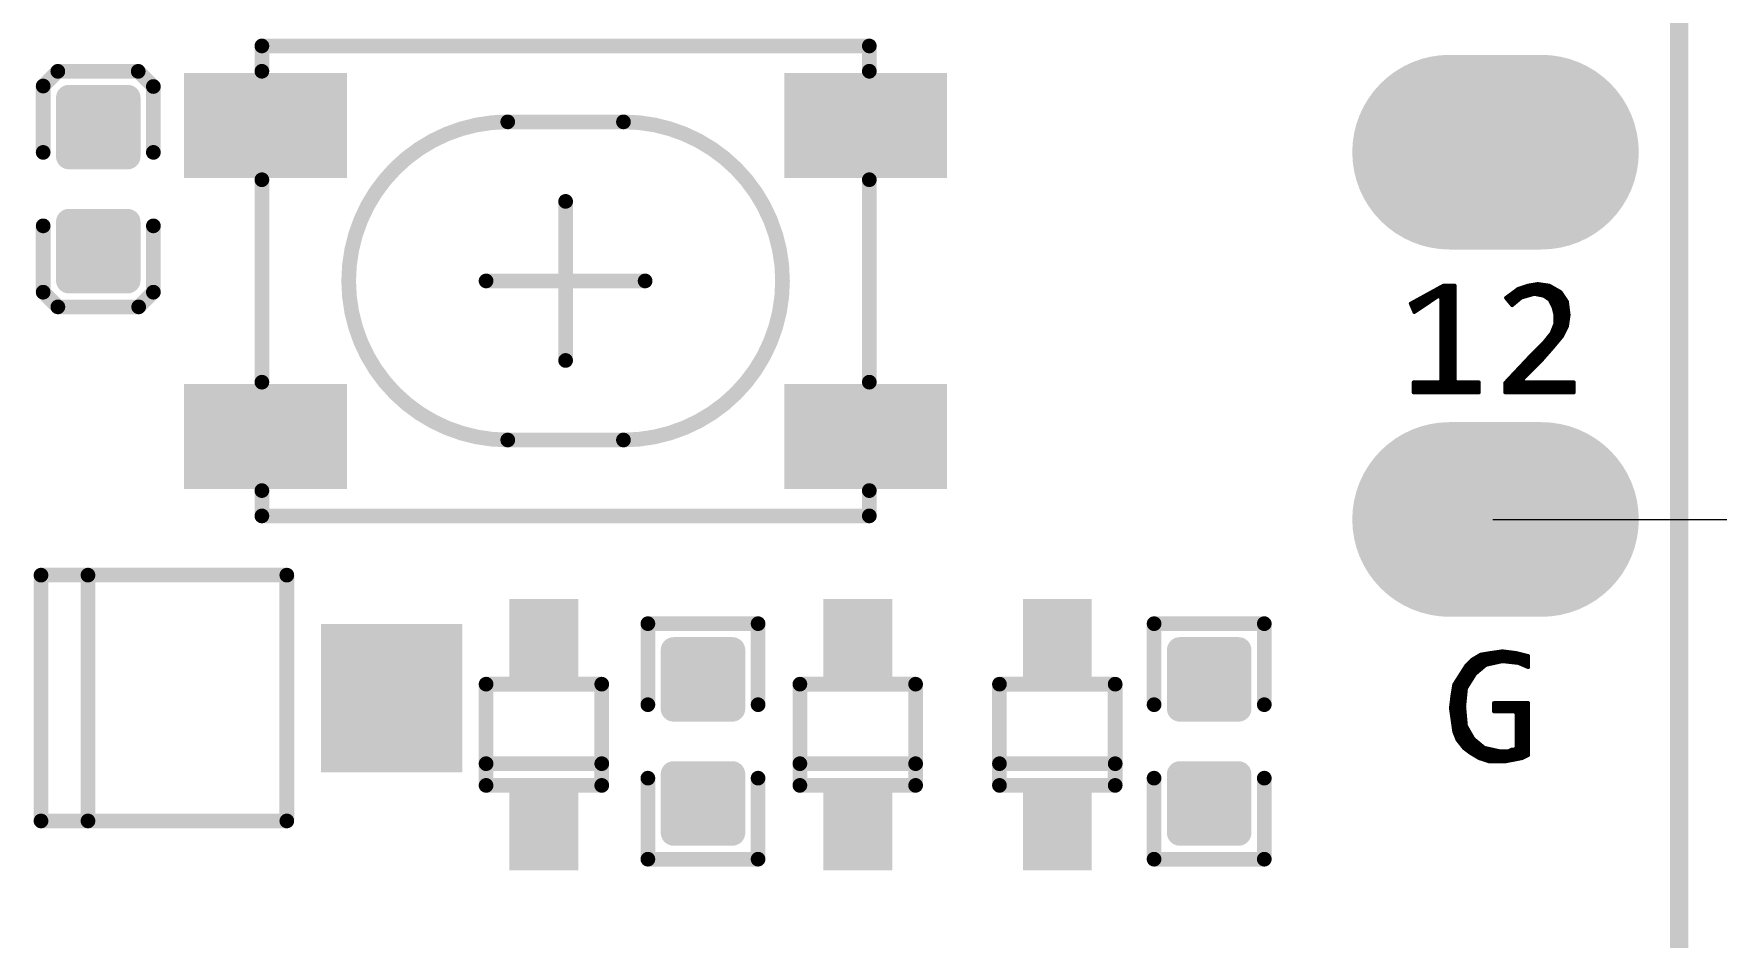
# Model space of a CAD drawing. Extents: x 17.3 to 58.6, y 21.7 to 91.7.
# Drawn here: x 39.42 to 51.06, y 33.64 to 39.88 of the extents above; entities that cross this region are included whole.
import ezdxf

# ---------------------------------------------------------------- set-up
doc = ezdxf.new("R2010")
doc.units = 0
doc.header["$MEASUREMENT"] = 0
doc.layers.get('0').update_dxf_attribs({"linetype": 'CONTINUOUS'})
doc.layers.add('SILKTOP_PHO', color=251, linetype='CONTINUOUS', true_color=0x636466)
doc.styles.get("Standard").update_dxf_attribs({"font": 'arial.ttf'})
doc.dimstyles.new('2', dxfattribs={"dimtxt": 1.5, "dimasz": 1.5, "dimexe": 0.18, "dimexo": 0, "dimgap": 0.5, "dimtad": 0, "dimtih": 1, "dimtoh": 1, "dimdec": 3, "dimzin": 0, "dimdsep": 46, "dimtxsty": 'Standard', "dimcen": 0.09, "dimclrd": 7, "dimadec": 0, "dimazin": 0, "dimtfac": 1, "dimtdec": 3, "dimtofl": 0, "dimtmove": 2, "dimatfit": 3, "dimfxl": 1, "dimtolj": 1, "dimtzin": 0, "dimlwd": 15, "dimlwe": 15, "dimarcsym": 0})

# ---------------------------------------------------------------- blocks, each defined once
blk = doc.blocks.new('ROUND_191')
at = {"const_width": 0.0127}
blk.add_lwpolyline([(-0.00635, 0, 1), (0.00635, 0, 1)], format="xyb", close=True, dxfattribs=at)
blk = doc.blocks.new('ROUND_16')
at = {"const_width": 0.0508}
blk.add_lwpolyline([(-0.0254, 0, 1), (0.0254, 0, 1)], format="xyb", close=True, dxfattribs=at)
blk = doc.blocks.new('RECTANGLE_59')
blk.add_solid([(0.238124, 0.27813), (0.238124, -0.27813), (-0.238124, 0.27813), (-0.238124, -0.27813)])
blk = doc.blocks.new('RECTANGLE_63')
blk.add_solid([(0.563118, 0.363092), (0.563118, -0.363092), (-0.563118, 0.363092), (-0.563118, -0.363092)])
blk = doc.blocks.new('OBLONG_47')
at = {"const_width": 1.3462}
blk.add_lwpolyline([(0.3175, 0), (-0.3175, 0)], dxfattribs=at)
at = {"const_width": 0.6731}
for points in [[(-0.65405, 0, 1), (0.01905, 0, 1)], [(-0.01905, 0, 1), (0.65405, 0, 1)]]:
    blk.add_lwpolyline(points, format="xyb", close=True, dxfattribs=at)
blk = doc.blocks.new('RECTANGLE_65')
blk.add_solid([(0.48806, 0.51308), (0.48806, -0.51308), (-0.48806, 0.51308), (-0.48806, -0.51308)])
blk = doc.blocks.new('ROUND_42')
at = {"const_width": 0.0889}
blk.add_lwpolyline([(-0.04445, 0, 1), (0.04445, 0, 1)], format="xyb", close=True, dxfattribs=at)
blk = doc.blocks.new('*D73')
at = {"color": 0, "linetype": 'Continuous', "lineweight": 15, "transparency": 16777216}
for p, q in [((49.511, 36.525), (55.644, 36.525)), ((50.268, 25.4), (55.644, 25.4))]:
    blk.add_line(p, q, dxfattribs=at)
at = {"color": 7, "linetype": 'Continuous', "lineweight": 15, "transparency": 16777216}
for p, q in [((55.464, 35.025), (55.464, 32.212)), ((55.464, 26.9), (55.464, 29.712))]:
    blk.add_line(p, q, dxfattribs=at)
at = {"color": 7, "linetype": 'Continuous', "transparency": 16777216}
for points in [[(55.214, 35.025), (55.714, 35.025), (55.464, 36.525)], [(55.214, 26.9), (55.714, 26.9), (55.464, 25.4)]]:
    blk.add_solid(points, dxfattribs=at)
at = {"color": 0, "linetype": 'Continuous', "transparency": 16777216, "insert": (55.464, 30.962), "char_height": 1.5, "attachment_point": 5}
blk.add_mtext('\\A1;11.125', dxfattribs=at)

msp = doc.modelspace()

# ---------------------------------------------------------------- linework, layer by layer
for points, const_width in [([(50.8, 25.900126), (50.8, 73.159874)], 0.127), ([(39.665402, 39.035228), (39.665402, 39.441628)], 0.1778), ([(39.665402, 39.441628), (40.071802, 39.441628)], 0.1778), ([(39.8018, 39.035228), (39.8018, 39.441628)], 0.1778), ([(39.9796, 39.035228), (39.9796, 39.441628)], 0.1778), ([(40.071802, 39.441628), (40.071802, 39.035228)], 0.1778), ([(39.665402, 39.2684), (40.071802, 39.2684)], 0.1778), ([(39.665402, 39.0906), (40.071802, 39.0906)], 0.1778), ([(40.071802, 39.035228), (39.665402, 39.035228)], 0.1778), ([(39.665402, 38.177216), (39.665402, 38.583616)], 0.1778), ([(39.665402, 38.583616), (40.071802, 38.583616)], 0.1778), ([(39.665402, 38.5572), (40.071802, 38.5572)], 0.1778), ([(39.8018, 38.177216), (39.8018, 38.583616)], 0.1778), ([(39.9796, 38.177216), (39.9796, 38.583616)], 0.1778), ([(40.071802, 38.583616), (40.071802, 38.177216)], 0.1778), ([(39.665402, 38.3794), (40.071802, 38.3794)], 0.1778), ([(39.665402, 38.2016), (40.071802, 38.2016)], 0.1778), ([(40.071802, 38.177216), (39.665402, 38.177216)], 0.1778), ([(43.84675, 35.21583), (43.84675, 35.62223)], 0.1778), ([(43.84675, 35.62223), (44.25315, 35.62223)], 0.1778), ([(43.84675, 35.5346), (44.25315, 35.5346)], 0.1778), ([(43.8912, 35.21583), (43.8912, 35.62223)], 0.1778), ([(44.069, 35.21583), (44.069, 35.62223)], 0.1778), ([(44.2468, 35.21583), (44.2468, 35.62223)], 0.1778), ([(44.25315, 35.62223), (44.25315, 35.21583)], 0.1778), ([(47.34687, 35.21583), (47.34687, 35.62223)], 0.1778), ([(47.34687, 35.62223), (47.75327, 35.62223)], 0.1778), ([(47.34687, 35.5346), (47.75327, 35.5346)], 0.1778), ([(47.4472, 35.21583), (47.4472, 35.62223)], 0.1778), ([(47.625, 35.21583), (47.625, 35.62223)], 0.1778), ([(47.75327, 35.62223), (47.75327, 35.21583)], 0.1778), ([(43.84675, 35.3568), (44.25315, 35.3568)], 0.1778), ([(47.34687, 35.3568), (47.75327, 35.3568)], 0.1778), ([(44.25315, 35.21583), (43.84675, 35.21583)], 0.1778), ([(47.75327, 35.21583), (47.34687, 35.21583)], 0.1778), ([(43.84675, 34.357818), (43.84675, 34.764218)], 0.1778), ([(43.84675, 34.764218), (44.25315, 34.764218)], 0.1778), ([(43.8912, 34.357818), (43.8912, 34.764218)], 0.1778), ([(44.069, 34.357818), (44.069, 34.764218)], 0.1778), ([(44.2468, 34.357818), (44.2468, 34.764218)], 0.1778), ([(44.25315, 34.764218), (44.25315, 34.357818)], 0.1778), ([(47.34687, 34.357818), (47.34687, 34.764218)], 0.1778), ([(47.34687, 34.764218), (47.75327, 34.764218)], 0.1778), ([(47.4472, 34.357818), (47.4472, 34.764218)], 0.1778), ([(47.625, 34.357818), (47.625, 34.764218)], 0.1778), ([(47.75327, 34.764218), (47.75327, 34.357818)], 0.1778), ([(43.84675, 34.6456), (44.25315, 34.6456)], 0.1778), ([(47.34687, 34.6456), (47.75327, 34.6456)], 0.1778), ([(43.84675, 34.4678), (44.25315, 34.4678)], 0.1778), ([(47.34687, 34.4678), (47.75327, 34.4678)], 0.1778), ([(44.25315, 34.357818), (43.84675, 34.357818)], 0.1778), ([(47.75327, 34.357818), (47.34687, 34.357818)], 0.1778)]:
    msp.add_lwpolyline(points, dxfattribs=dict(const_width=const_width))
at = {"layer": 'SILKTOP_PHO', "color": 251, "true_color": 0x636466}
for points, const_width in [([(50.8, 25.900126), (50.8, 73.159874)], 0.127), ([(45.200062, 39.799514), (40.999918, 39.799514)], 0.1016), ([(40.999918, 39.624508), (40.999918, 39.799514)], 0.1016), ([(45.200062, 39.624508), (45.200062, 39.799514)], 0.1016), ([(39.487602, 39.5224), (39.588948, 39.624)], 0.1016), ([(39.487602, 39.063422), (39.487602, 39.5224)], 0.1016), ([(39.588948, 39.624), (40.1447, 39.624)], 0.1016), ([(40.1447, 39.624), (40.249602, 39.519098)], 0.1016), ([(40.249602, 39.519098), (40.249602, 39.063422)], 0.1016), ([(42.69994, 39.274496), (43.50004, 39.274496)], 0.1016), ([(40.999918, 38.874446), (40.999918, 37.474398)], 0.1016), ([(45.200062, 37.474398), (45.200062, 38.874446)], 0.1016), ([(43.09999, 37.624512), (43.09999, 38.724586)], 0.1016), ([(39.487602, 38.555422), (39.487602, 38.096698)], 0.1016), ([(40.249602, 38.096698), (40.249602, 38.555422)], 0.1016), ([(43.6499, 38.174422), (42.55008, 38.174422)], 0.1016), ([(49.822608, 38.154102), (49.753774, 38.142672)], 0.0254), ([(49.8094, 38.08222), (49.8094, 38.151816)], 0.0254), ([(49.901856, 38.142672), (49.822608, 38.154102)], 0.0254), ([(49.8348, 38.07714), (49.8348, 38.152324)], 0.0254), ([(39.487602, 38.096698), (39.589202, 37.995098)], 0.1016), ([(40.148002, 37.995098), (40.249602, 38.096698)], 0.1016), ([(49.168812, 38.142164), (48.943006, 38.017958)], 0.0254), ([(48.968406, 37.95903), (49.134776, 38.070028)], 0.0254), ([(48.9966, 37.977826), (48.9966, 38.047422)], 0.0254), ([(49.022, 37.994844), (49.022, 38.061392)], 0.0254), ([(49.0474, 38.011862), (49.0474, 38.075362)], 0.0254), ([(49.0728, 38.028626), (49.0728, 38.089332)], 0.0254), ([(49.0982, 38.045644), (49.0982, 38.103302)], 0.0254), ([(49.1236, 38.062662), (49.1236, 38.117272)], 0.0254), ([(49.134776, 38.070028), (49.154588, 38.05936)], 0.0254), ([(49.149, 38.069774), (49.149, 38.131242)], 0.0254), ([(49.154588, 38.05936), (49.154588, 37.486336)], 0.0254), ([(49.248568, 38.142164), (49.168812, 38.142164)], 0.0254), ([(49.1744, 37.403532), (49.1744, 38.142164)], 0.0254), ([(49.1998, 37.403532), (49.1998, 38.142164)], 0.0254), ([(49.2252, 37.403532), (49.2252, 38.142164)], 0.0254), ([(49.248568, 37.486336), (49.248568, 38.142164)], 0.0254), ([(49.685194, 38.119558), (49.601882, 38.057328)], 0.0254), ([(49.601882, 38.057328), (49.644808, 38.005766)], 0.0254), ([(49.6062, 38.051994), (49.6062, 38.060376)], 0.0254), ([(49.6316, 38.021514), (49.6316, 38.079426)], 0.0254), ([(49.644808, 38.005766), (49.706784, 38.057328)], 0.0254), ([(49.657, 38.015672), (49.657, 38.098476)], 0.0254), ([(49.6824, 38.037008), (49.6824, 38.117526)], 0.0254), ([(49.753774, 38.142672), (49.685194, 38.119558)], 0.0254), ([(49.706784, 38.057328), (49.711356, 38.059614)], 0.0254), ([(49.7078, 38.05809), (49.7078, 38.127178)], 0.0254), ([(49.711356, 38.059614), (49.794922, 38.08349)], 0.0254), ([(49.7332, 38.065964), (49.7332, 38.135814)], 0.0254), ([(49.7586, 38.073076), (49.7586, 38.143434)], 0.0254), ([(49.784, 38.080442), (49.784, 38.147498)], 0.0254), ([(49.794922, 38.08349), (49.801018, 38.083744)], 0.0254), ([(49.801018, 38.083744), (49.860708, 38.071806)], 0.0254), ([(49.8602, 38.07206), (49.8602, 38.148514)], 0.0254), ([(49.860708, 38.071806), (49.86528, 38.070028)], 0.0254), ([(49.86528, 38.070028), (49.901094, 38.046152)], 0.0254), ([(49.8856, 38.056312), (49.8856, 38.144958)], 0.0254), ([(49.901094, 38.046152), (49.905412, 38.041326)], 0.0254), ([(49.980596, 38.097714), (49.901856, 38.142672)], 0.0254), ([(49.905412, 38.041326), (49.929288, 37.99332)], 0.0254), ([(49.911, 38.029896), (49.911, 38.137338)], 0.0254), ([(49.9364, 37.966142), (49.9364, 38.12286)], 0.0254), ([(49.9618, 37.7571), (49.9618, 38.108382)], 0.0254), ([(50.025046, 38.030912), (49.980596, 38.097714)], 0.0254), ([(49.9872, 37.78758), (49.9872, 38.087808)], 0.0254), ([(50.0126, 37.835332), (50.0126, 38.049708)], 0.0254), ([(39.589202, 37.995098), (40.148002, 37.995098)], 0.1016), ([(48.943006, 38.017958), (48.968406, 37.95903)], 0.0254), ([(48.9458, 38.011608), (48.9458, 38.019482)], 0.0254), ([(48.9712, 37.961062), (48.9712, 38.033452)], 0.0254), ([(49.929288, 37.99332), (49.930304, 37.99078)], 0.0254), ([(49.930304, 37.99078), (49.942242, 37.943028)], 0.0254), ([(49.942242, 37.943028), (49.942496, 37.93998)], 0.0254), ([(49.942496, 37.93998), (49.942496, 37.88029)], 0.0254), ([(50.036476, 37.940234), (50.025046, 38.030912)], 0.0254), ([(50.025046, 37.860224), (50.036476, 37.940234)], 0.0254), ([(49.915826, 37.812726), (49.868074, 37.753036)], 0.0254), ([(49.911, 37.697156), (49.911, 37.80663)], 0.0254), ([(49.917858, 37.815774), (49.915826, 37.812726)], 0.0254), ([(49.941734, 37.875464), (49.917858, 37.815774)], 0.0254), ([(49.9364, 37.72662), (49.9364, 37.86251)], 0.0254), ([(49.942496, 37.88029), (49.941734, 37.875464)], 0.0254), ([(49.990756, 37.791898), (50.025046, 37.860224)], 0.0254), ([(49.867312, 37.75202), (49.783746, 37.668454)], 0.0254), ([(49.8094, 37.586666), (49.8094, 37.694108)], 0.0254), ([(49.8348, 37.612066), (49.8348, 37.719508)], 0.0254), ([(49.849024, 37.62629), (49.932082, 37.721286)], 0.0254), ([(49.8602, 37.639244), (49.8602, 37.744908)], 0.0254), ([(49.868074, 37.753036), (49.867312, 37.75202)], 0.0254), ([(49.8856, 37.6682), (49.8856, 37.77488)], 0.0254), ([(49.932082, 37.721286), (49.990756, 37.791898)], 0.0254), ([(49.783746, 37.668454), (49.596294, 37.469318)], 0.0254), ([(49.7078, 37.403532), (49.7078, 37.587682)], 0.0254), ([(49.71796, 37.495226), (49.849024, 37.62629)], 0.0254), ([(49.7332, 37.510466), (49.7332, 37.61486)], 0.0254), ([(49.7586, 37.535866), (49.7586, 37.641784)], 0.0254), ([(49.784, 37.561266), (49.784, 37.668708)], 0.0254), ([(49.141888, 37.473636), (48.963326, 37.473636)], 0.0254), ([(48.963326, 37.473636), (48.963326, 37.403532)], 0.0254), ([(48.9712, 37.403532), (48.9712, 37.473636)], 0.0254), ([(48.9966, 37.403532), (48.9966, 37.473636)], 0.0254), ([(49.022, 37.403532), (49.022, 37.473636)], 0.0254), ([(49.0474, 37.403532), (49.0474, 37.473636)], 0.0254), ([(49.0728, 37.403532), (49.0728, 37.473636)], 0.0254), ([(49.0982, 37.403532), (49.0982, 37.473636)], 0.0254), ([(49.1236, 37.403532), (49.1236, 37.473636)], 0.0254), ([(49.154588, 37.486336), (49.141888, 37.473636)], 0.0254), ([(49.149, 37.403532), (49.149, 37.475922)], 0.0254), ([(49.261268, 37.473636), (49.248568, 37.486336)], 0.0254), ([(49.2506, 37.403532), (49.2506, 37.479224)], 0.0254), ([(49.4157, 37.473636), (49.261268, 37.473636)], 0.0254), ([(49.276, 37.403532), (49.276, 37.473636)], 0.0254), ([(49.3014, 37.403532), (49.3014, 37.473636)], 0.0254), ([(49.3268, 37.403532), (49.3268, 37.473636)], 0.0254), ([(49.3522, 37.403532), (49.3522, 37.473636)], 0.0254), ([(49.3776, 37.403532), (49.3776, 37.473636)], 0.0254), ([(49.403, 37.403532), (49.403, 37.473636)], 0.0254), ([(49.4157, 37.403532), (49.4157, 37.473636)], 0.0254), ([(49.596294, 37.469318), (49.596294, 37.403532)], 0.0254), ([(49.6062, 37.403532), (49.6062, 37.479732)], 0.0254), ([(49.6316, 37.403532), (49.6316, 37.50691)], 0.0254), ([(49.657, 37.403532), (49.657, 37.533834)], 0.0254), ([(49.6824, 37.403532), (49.6824, 37.560758)], 0.0254), ([(49.72685, 37.473636), (49.71796, 37.495226)], 0.0254), ([(50.07229, 37.473636), (49.72685, 37.473636)], 0.0254), ([(49.7332, 37.403532), (49.7332, 37.473636)], 0.0254), ([(49.7586, 37.403532), (49.7586, 37.473636)], 0.0254), ([(49.784, 37.403532), (49.784, 37.473636)], 0.0254), ([(49.8094, 37.403532), (49.8094, 37.473636)], 0.0254), ([(49.8348, 37.403532), (49.8348, 37.473636)], 0.0254), ([(49.8602, 37.403532), (49.8602, 37.473636)], 0.0254), ([(49.8856, 37.403532), (49.8856, 37.473636)], 0.0254), ([(49.911, 37.403532), (49.911, 37.473636)], 0.0254), ([(49.9364, 37.403532), (49.9364, 37.473636)], 0.0254), ([(49.9618, 37.403532), (49.9618, 37.473636)], 0.0254), ([(49.9872, 37.403532), (49.9872, 37.473636)], 0.0254), ([(50.0126, 37.403532), (50.0126, 37.473636)], 0.0254), ([(50.038, 37.403532), (50.038, 37.473636)], 0.0254), ([(50.0634, 37.403532), (50.0634, 37.473636)], 0.0254), ([(50.07229, 37.403532), (50.07229, 37.473636)], 0.0254), ([(48.963326, 37.403532), (49.4157, 37.403532)], 0.0254), ([(49.596294, 37.403532), (50.07229, 37.403532)], 0.0254), ([(43.50004, 37.074602), (42.69994, 37.074602)], 0.1016), ([(40.999918, 36.549584), (40.999918, 36.72459)], 0.1016), ([(45.200062, 36.549584), (45.200062, 36.72459)], 0.1016), ([(40.999918, 36.549584), (45.200062, 36.549584)], 0.1016), ([(39.472616, 36.139882), (41.172384, 36.139882)], 0.1016), ([(39.472616, 34.440114), (39.472616, 36.139882)], 0.1016), ([(39.797482, 36.139882), (39.797482, 34.440114)], 0.1016), ([(41.172384, 36.139882), (41.172384, 34.440114)], 0.1016), ([(44.43095, 35.804348), (43.66895, 35.804348)], 0.1016), ([(43.66895, 35.804348), (43.66895, 35.244024)], 0.1016), ([(44.43095, 35.244024), (44.43095, 35.804348)], 0.1016), ([(47.93107, 35.804348), (47.16907, 35.804348)], 0.1016), ([(47.16907, 35.804348), (47.16907, 35.244024)], 0.1016), ([(47.93107, 35.244024), (47.93107, 35.804348)], 0.1016), ([(49.426876, 35.590734), (49.370488, 35.556952)], 0.0254), ([(49.495964, 35.602418), (49.426876, 35.590734)], 0.0254), ([(49.4284, 35.489134), (49.4284, 35.590988)], 0.0254), ([(49.4538, 35.51047), (49.4538, 35.595306)], 0.0254), ([(49.4792, 35.522408), (49.4792, 35.599624)], 0.0254), ([(49.577752, 35.614102), (49.495964, 35.602418)], 0.0254), ([(49.5046, 35.52825), (49.5046, 35.603688)], 0.0254), ([(49.53, 35.533838), (49.53, 35.607244)], 0.0254), ([(49.5554, 35.539426), (49.5554, 35.6108)], 0.0254), ([(49.670716, 35.602418), (49.577752, 35.614102)], 0.0254), ([(49.5808, 35.543744), (49.5808, 35.613594)], 0.0254), ([(49.6062, 35.54095), (49.6062, 35.610546)], 0.0254), ([(49.6316, 35.538156), (49.6316, 35.607244)], 0.0254), ([(49.657, 35.535362), (49.657, 35.604196)], 0.0254), ([(49.75606, 35.581082), (49.670716, 35.602418)], 0.0254), ([(49.6824, 35.532568), (49.6824, 35.599624)], 0.0254), ([(49.7078, 35.523424), (49.7078, 35.593274)], 0.0254), ([(49.325022, 35.511486), (49.243488, 35.38347)], 0.0254), ([(49.3014, 34.95675), (49.3014, 35.474402)], 0.0254), ([(49.370488, 35.556952), (49.325022, 35.511486)], 0.0254), ([(49.3268, 35.356292), (49.3268, 35.513264)], 0.0254), ([(49.3522, 35.397694), (49.3522, 35.538664)], 0.0254), ([(49.3776, 35.438334), (49.3776, 35.56127)], 0.0254), ([(49.3903, 35.457638), (49.461928, 35.517328)], 0.0254), ([(49.403, 35.468052), (49.403, 35.57651)], 0.0254), ([(49.461928, 35.517328), (49.467516, 35.519868)], 0.0254), ([(49.467516, 35.519868), (49.574958, 35.543744)], 0.0254), ([(49.574958, 35.543744), (49.579022, 35.543998)], 0.0254), ([(49.579022, 35.543998), (49.686464, 35.53206)], 0.0254), ([(49.686464, 35.53206), (49.69002, 35.531044)], 0.0254), ([(49.69002, 35.531044), (49.75606, 35.50285)], 0.0254), ([(49.7332, 35.512502), (49.7332, 35.586924)], 0.0254), ([(49.75606, 35.50285), (49.75606, 35.581082)], 0.0254), ([(42.55008, 35.38601), (43.349926, 35.38601)], 0.1016), ([(42.55008, 34.685986), (42.55008, 35.38601)], 0.1016), ([(43.349926, 35.38601), (43.349926, 34.685986)], 0.1016), ([(44.720002, 35.38601), (45.520102, 35.38601)], 0.1016), ([(44.720002, 34.685986), (44.720002, 35.38601)], 0.1016), ([(45.520102, 35.38601), (45.520102, 34.685986)], 0.1016), ([(46.099984, 35.38601), (46.900084, 35.38601)], 0.1016), ([(46.099984, 34.685986), (46.099984, 35.38601)], 0.1016), ([(46.900084, 35.38601), (46.900084, 34.685986)], 0.1016), ([(49.243488, 35.38347), (49.232058, 35.314636)], 0.0254), ([(49.2506, 35.039808), (49.2506, 35.394646)], 0.0254), ([(49.276, 34.9885), (49.276, 35.434524)], 0.0254), ([(49.326292, 35.353498), (49.32807, 35.359086)], 0.0254), ([(49.32807, 35.359086), (49.38776, 35.45459)], 0.0254), ([(49.38776, 35.45459), (49.3903, 35.457638)], 0.0254), ([(49.232058, 35.314636), (49.220374, 35.22091)], 0.0254), ([(49.2252, 35.18662), (49.2252, 35.26028)], 0.0254), ([(49.314354, 35.234118), (49.326292, 35.353498)], 0.0254), ([(49.75606, 35.255962), (49.51857, 35.255962)], 0.0254), ([(49.51857, 35.255962), (49.51857, 35.197796)], 0.0254), ([(49.53, 35.197796), (49.53, 35.255962)], 0.0254), ([(49.5554, 35.197796), (49.5554, 35.255962)], 0.0254), ([(49.5808, 35.197796), (49.5808, 35.255962)], 0.0254), ([(49.6062, 35.197796), (49.6062, 35.255962)], 0.0254), ([(49.6316, 35.197796), (49.6316, 35.255962)], 0.0254), ([(49.657, 35.197796), (49.657, 35.255962)], 0.0254), ([(49.6824, 34.86785), (49.6824, 35.255962)], 0.0254), ([(49.7078, 34.87293), (49.7078, 35.255962)], 0.0254), ([(49.7332, 34.88309), (49.7332, 35.255962)], 0.0254), ([(49.75606, 34.89452), (49.75606, 35.255962)], 0.0254), ([(49.220374, 35.22091), (49.243742, 35.05708)], 0.0254), ([(49.3141, 35.232848), (49.314354, 35.234118)], 0.0254), ([(49.3141, 35.231578), (49.3141, 35.232848)], 0.0254), ([(49.326038, 35.10026), (49.3141, 35.231578)], 0.0254), ([(49.51857, 35.197796), (49.661318, 35.197796)], 0.0254), ([(49.661318, 35.197796), (49.674018, 35.185096)], 0.0254), ([(49.674018, 35.185096), (49.674018, 34.946336)], 0.0254), ([(49.243742, 35.05708), (49.266348, 35.000438)], 0.0254), ([(49.327816, 35.09518), (49.326038, 35.10026)], 0.0254), ([(49.3268, 34.932366), (49.3268, 35.097466)], 0.0254), ([(49.375568, 35.011614), (49.327816, 35.09518)], 0.0254), ([(49.3522, 34.913316), (49.3522, 35.052508)], 0.0254), ([(49.378362, 35.008058), (49.375568, 35.011614)], 0.0254), ([(49.266348, 35.000438), (49.311814, 34.943542)], 0.0254), ([(49.311814, 34.943542), (49.357788, 34.908998)], 0.0254), ([(49.357788, 34.908998), (49.4157, 34.8742)], 0.0254), ([(49.3776, 34.897314), (49.3776, 35.00882)], 0.0254), ([(49.44999, 34.948368), (49.378362, 35.008058)], 0.0254), ([(49.403, 34.882074), (49.403, 34.987738)], 0.0254), ([(49.4284, 34.870136), (49.4284, 34.966402)], 0.0254), ([(49.455578, 34.945828), (49.44999, 34.948368)], 0.0254), ([(49.4538, 34.861754), (49.4538, 34.946336)], 0.0254), ([(49.56302, 34.921952), (49.455578, 34.945828)], 0.0254), ([(49.4792, 34.853118), (49.4792, 34.940494)], 0.0254), ([(49.5046, 34.851594), (49.5046, 34.934906)], 0.0254), ([(49.53, 34.851594), (49.53, 34.929318)], 0.0254), ([(49.5554, 34.851594), (49.5554, 34.92373)], 0.0254), ([(49.56556, 34.921698), (49.56302, 34.921952)], 0.0254), ([(49.613312, 34.921698), (49.56556, 34.921698)], 0.0254), ([(49.5808, 34.851594), (49.5808, 34.921698)], 0.0254), ([(49.6062, 34.85261), (49.6062, 34.921698)], 0.0254), ([(49.619154, 34.922968), (49.613312, 34.921698)], 0.0254), ([(49.640236, 34.933636), (49.619154, 34.922968)], 0.0254), ([(49.6316, 34.85769), (49.6316, 34.929318)], 0.0254), ([(49.661318, 34.933636), (49.640236, 34.933636)], 0.0254), ([(49.657, 34.86277), (49.657, 34.933636)], 0.0254), ([(49.674018, 34.946336), (49.661318, 34.933636)], 0.0254), ([(49.71669, 34.874708), (49.75606, 34.89452)], 0.0254), ([(43.349926, 34.8361), (42.55008, 34.8361)], 0.1016), ([(45.520102, 34.8361), (44.720002, 34.8361)], 0.1016), ([(46.900084, 34.8361), (46.099984, 34.8361)], 0.1016), ([(49.4157, 34.8742), (49.484026, 34.851594)], 0.0254), ([(49.484026, 34.851594), (49.600358, 34.851594)], 0.0254), ([(49.600358, 34.851594), (49.71669, 34.874708)], 0.0254), ([(43.349926, 34.685986), (42.55008, 34.685986)], 0.1016), ([(43.66895, 34.1757), (43.66895, 34.736024)], 0.1016), ([(44.43095, 34.736024), (44.43095, 34.1757)], 0.1016), ([(45.520102, 34.685986), (44.720002, 34.685986)], 0.1016), ([(46.900084, 34.685986), (46.099984, 34.685986)], 0.1016), ([(47.16907, 34.1757), (47.16907, 34.736024)], 0.1016), ([(47.93107, 34.736024), (47.93107, 34.1757)], 0.1016), ([(41.172384, 34.440114), (39.472616, 34.440114)], 0.1016), ([(44.43095, 34.1757), (43.66895, 34.1757)], 0.1016), ([(47.93107, 34.1757), (47.16907, 34.1757)], 0.1016)]:
    msp.add_lwpolyline(points, dxfattribs=dict(at, const_width=const_width))
at = {"layer": 'SILKTOP_PHO', "color": 251, "true_color": 0x636466, "const_width": 0.1016}
for points in [[(42.69994, 39.274496, 1), (42.69994, 37.074602)], [(43.50004, 37.074602, 1), (43.50004, 39.274496)]]:
    msp.add_lwpolyline(points, format="xyb", dxfattribs=at)

# ---------------------------------------------------------------- block references
for name, p in [('OBLONG_47', (49.53, 39.064946)), ('RECTANGLE_63', (41.025064, 39.249604)), ('RECTANGLE_63', (45.174916, 39.249604)), ('ROUND_42', (39.665402, 39.441628)), ('ROUND_42', (39.8018, 39.441628)), ('ROUND_42', (39.9796, 39.441628)), ('ROUND_42', (40.071802, 39.441628)), ('ROUND_42', (39.665402, 39.2684)), ('ROUND_42', (40.071802, 39.2684)), ('ROUND_42', (39.665402, 39.0906)), ('ROUND_42', (39.665402, 39.035228)), ('ROUND_42', (39.665402, 39.035228)), ('ROUND_42', (39.8018, 39.035228)), ('ROUND_42', (39.9796, 39.035228)), ('ROUND_42', (40.071802, 39.0906)), ('ROUND_42', (40.071802, 39.035228)), ('ROUND_42', (39.665402, 38.583616)), ('ROUND_42', (39.665402, 38.5572)), ('ROUND_42', (39.8018, 38.583616)), ('ROUND_42', (39.9796, 38.583616)), ('ROUND_42', (40.071802, 38.583616)), ('ROUND_42', (40.071802, 38.5572)), ('ROUND_42', (39.665402, 38.3794)), ('ROUND_42', (40.071802, 38.3794)), ('ROUND_42', (39.665402, 38.2016)), ('ROUND_42', (40.071802, 38.2016)), ('ROUND_42', (39.665402, 38.177216)), ('ROUND_42', (39.665402, 38.177216)), ('ROUND_42', (39.8018, 38.177216)), ('ROUND_42', (39.9796, 38.177216)), ('ROUND_42', (40.071802, 38.177216)), ('RECTANGLE_63', (41.025064, 37.099494)), ('RECTANGLE_63', (45.174916, 37.099494)), ('OBLONG_47', (49.53, 36.524946)), ('RECTANGLE_59', (42.949876, 35.69589)), ('RECTANGLE_59', (45.120052, 35.69589)), ('RECTANGLE_59', (46.500034, 35.69589)), ('RECTANGLE_65', (41.897554, 35.289998)), ('ROUND_42', (43.84675, 35.62223)), ('ROUND_42', (43.84675, 35.5346)), ('ROUND_42', (43.8912, 35.62223)), ('ROUND_42', (44.069, 35.62223)), ('ROUND_42', (44.2468, 35.62223)), ('ROUND_42', (44.25315, 35.62223)), ('ROUND_42', (44.25315, 35.5346)), ('ROUND_42', (47.34687, 35.62223)), ('ROUND_42', (47.34687, 35.5346)), ('ROUND_42', (47.4472, 35.62223)), ('ROUND_42', (47.625, 35.62223)), ('ROUND_42', (47.75327, 35.62223)), ('ROUND_42', (47.75327, 35.5346)), ('ROUND_42', (43.84675, 35.3568)), ('ROUND_42', (44.25315, 35.3568)), ('ROUND_42', (47.34687, 35.3568)), ('ROUND_42', (47.75327, 35.3568)), ('ROUND_42', (43.84675, 35.21583)), ('ROUND_42', (43.84675, 35.21583)), ('ROUND_42', (43.8912, 35.21583)), ('ROUND_42', (44.069, 35.21583)), ('ROUND_42', (44.2468, 35.21583)), ('ROUND_42', (44.25315, 35.21583)), ('ROUND_42', (47.34687, 35.21583)), ('ROUND_42', (47.34687, 35.21583)), ('ROUND_42', (47.4472, 35.21583)), ('ROUND_42', (47.625, 35.21583)), ('ROUND_42', (47.75327, 35.21583)), ('ROUND_42', (43.84675, 34.764218)), ('ROUND_42', (43.8912, 34.764218)), ('ROUND_42', (44.069, 34.764218)), ('ROUND_42', (44.2468, 34.764218)), ('ROUND_42', (44.25315, 34.764218)), ('ROUND_42', (47.34687, 34.764218)), ('ROUND_42', (47.4472, 34.764218)), ('ROUND_42', (47.625, 34.764218)), ('ROUND_42', (47.75327, 34.764218)), ('ROUND_42', (43.84675, 34.6456)), ('ROUND_42', (44.25315, 34.6456)), ('ROUND_42', (47.34687, 34.6456)), ('ROUND_42', (47.75327, 34.6456)), ('RECTANGLE_59', (42.949876, 34.376106)), ('ROUND_42', (43.84675, 34.4678)), ('ROUND_42', (44.25315, 34.4678)), ('RECTANGLE_59', (45.120052, 34.376106)), ('RECTANGLE_59', (46.500034, 34.376106)), ('ROUND_42', (47.34687, 34.4678)), ('ROUND_42', (47.75327, 34.4678)), ('ROUND_42', (43.84675, 34.357818)), ('ROUND_42', (43.84675, 34.357818)), ('ROUND_42', (43.8912, 34.357818)), ('ROUND_42', (44.069, 34.357818)), ('ROUND_42', (44.2468, 34.357818)), ('ROUND_42', (44.25315, 34.357818)), ('ROUND_42', (47.34687, 34.357818)), ('ROUND_42', (47.34687, 34.357818)), ('ROUND_42', (47.4472, 34.357818)), ('ROUND_42', (47.625, 34.357818)), ('ROUND_42', (47.75327, 34.357818))]:
    msp.add_blockref(name, p)
at = {"layer": 'SILKTOP_PHO', "color": 251, "true_color": 0x636466}
for name, p in [('ROUND_16', (40.999918, 39.799514)), ('ROUND_16', (40.999918, 39.799514)), ('ROUND_16', (45.200062, 39.799514)), ('ROUND_16', (45.200062, 39.799514)), ('ROUND_16', (39.487602, 39.5224)), ('ROUND_16', (39.588948, 39.624)), ('ROUND_16', (40.1447, 39.624)), ('ROUND_16', (40.249602, 39.519098)), ('ROUND_16', (40.999918, 39.624508)), ('ROUND_16', (45.200062, 39.624508)), ('ROUND_16', (42.69994, 39.274496)), ('ROUND_16', (42.69994, 39.274496)), ('ROUND_16', (43.50004, 39.274496)), ('ROUND_16', (43.50004, 39.274496)), ('ROUND_16', (39.487602, 39.063422)), ('ROUND_16', (40.249602, 39.063422)), ('ROUND_16', (40.999918, 38.874446)), ('ROUND_16', (45.200062, 38.874446)), ('ROUND_16', (43.09999, 38.724586)), ('ROUND_16', (39.487602, 38.555422)), ('ROUND_16', (40.249602, 38.555422)), ('ROUND_16', (42.55008, 38.174422)), ('ROUND_16', (43.6499, 38.174422)), ('ROUND_191', (49.8094, 38.151816)), ('ROUND_191', (49.822608, 38.154102)), ('ROUND_191', (49.8348, 38.152324)), ('ROUND_16', (39.487602, 38.096698)), ('ROUND_16', (40.249602, 38.096698)), ('ROUND_191', (48.9966, 38.047422)), ('ROUND_191', (49.022, 38.061392)), ('ROUND_191', (49.0474, 38.075362)), ('ROUND_191', (49.0728, 38.089332)), ('ROUND_191', (49.0982, 38.103302)), ('ROUND_191', (49.0982, 38.045644)), ('ROUND_191', (49.1236, 38.117272)), ('ROUND_191', (49.1236, 38.062662)), ('ROUND_191', (49.134776, 38.070028)), ('ROUND_191', (49.149, 38.131242)), ('ROUND_191', (49.149, 38.069774)), ('ROUND_191', (49.154588, 38.05936)), ('ROUND_191', (49.168812, 38.142164)), ('ROUND_191', (49.1744, 38.142164)), ('ROUND_191', (49.1998, 38.142164)), ('ROUND_191', (49.2252, 38.142164)), ('ROUND_191', (49.248568, 38.142164)), ('ROUND_191', (49.601882, 38.057328)), ('ROUND_191', (49.6062, 38.060376)), ('ROUND_191', (49.6062, 38.051994)), ('ROUND_191', (49.6316, 38.079426)), ('ROUND_191', (49.657, 38.098476)), ('ROUND_191', (49.6824, 38.117526)), ('ROUND_191', (49.6824, 38.037008)), ('ROUND_191', (49.685194, 38.119558)), ('ROUND_191', (49.706784, 38.057328)), ('ROUND_191', (49.7078, 38.127178)), ('ROUND_191', (49.7078, 38.05809)), ('ROUND_191', (49.711356, 38.059614)), ('ROUND_191', (49.7332, 38.135814)), ('ROUND_191', (49.7332, 38.065964)), ('ROUND_191', (49.753774, 38.142672)), ('ROUND_191', (49.7586, 38.143434)), ('ROUND_191', (49.7586, 38.073076)), ('ROUND_191', (49.784, 38.147498)), ('ROUND_191', (49.784, 38.080442)), ('ROUND_191', (49.794922, 38.08349)), ('ROUND_191', (49.801018, 38.083744)), ('ROUND_191', (49.8094, 38.08222)), ('ROUND_191', (49.8348, 38.07714)), ('ROUND_191', (49.8602, 38.148514)), ('ROUND_191', (49.8602, 38.07206)), ('ROUND_191', (49.860708, 38.071806)), ('ROUND_191', (49.86528, 38.070028)), ('ROUND_191', (49.8856, 38.144958)), ('ROUND_191', (49.8856, 38.056312)), ('ROUND_191', (49.901094, 38.046152)), ('ROUND_191', (49.901856, 38.142672)), ('ROUND_191', (49.905412, 38.041326)), ('ROUND_191', (49.911, 38.137338)), ('ROUND_191', (49.9364, 38.12286)), ('ROUND_191', (49.9618, 38.108382)), ('ROUND_191', (49.980596, 38.097714)), ('ROUND_191', (49.9872, 38.087808)), ('ROUND_191', (50.0126, 38.049708)), ('ROUND_16', (39.589202, 37.995098)), ('ROUND_16', (40.148002, 37.995098)), ('ROUND_191', (48.943006, 38.017958)), ('ROUND_191', (48.9458, 38.019482)), ('ROUND_191', (48.9458, 38.011608)), ('ROUND_191', (48.968406, 37.95903)), ('ROUND_191', (48.9712, 38.033452)), ('ROUND_191', (48.9712, 37.961062)), ('ROUND_191', (48.9966, 37.977826)), ('ROUND_191', (49.022, 37.994844)), ('ROUND_191', (49.0474, 38.011862)), ('ROUND_191', (49.0728, 38.028626)), ('ROUND_191', (49.6316, 38.021514)), ('ROUND_191', (49.644808, 38.005766)), ('ROUND_191', (49.657, 38.015672)), ('ROUND_191', (49.911, 38.029896)), ('ROUND_191', (49.929288, 37.99332)), ('ROUND_191', (49.930304, 37.99078)), ('ROUND_191', (49.9364, 37.966142)), ('ROUND_191', (49.942242, 37.943028)), ('ROUND_191', (49.942496, 37.93998)), ('ROUND_191', (50.025046, 38.030912)), ('ROUND_191', (50.036476, 37.940234)), ('ROUND_191', (49.911, 37.80663)), ('ROUND_191', (49.915826, 37.812726)), ('ROUND_191', (49.917858, 37.815774)), ('ROUND_191', (49.9364, 37.86251)), ('ROUND_191', (49.941734, 37.875464)), ('ROUND_191', (49.942496, 37.88029)), ('ROUND_191', (50.0126, 37.835332)), ('ROUND_191', (50.025046, 37.860224)), ('ROUND_191', (49.8094, 37.694108)), ('ROUND_191', (49.8348, 37.719508)), ('ROUND_191', (49.8602, 37.744908)), ('ROUND_191', (49.867312, 37.75202)), ('ROUND_191', (49.867312, 37.75202)), ('ROUND_191', (49.868074, 37.753036)), ('ROUND_191', (49.8856, 37.77488)), ('ROUND_191', (49.911, 37.697156)), ('ROUND_191', (49.932082, 37.721286)), ('ROUND_191', (49.9364, 37.72662)), ('ROUND_191', (49.9618, 37.7571)), ('ROUND_191', (49.9872, 37.78758)), ('ROUND_191', (49.990756, 37.791898)), ('ROUND_16', (43.09999, 37.624512)), ('ROUND_191', (49.7078, 37.587682)), ('ROUND_191', (49.7332, 37.61486)), ('ROUND_191', (49.7586, 37.641784)), ('ROUND_191', (49.783746, 37.668454)), ('ROUND_191', (49.784, 37.668708)), ('ROUND_191', (49.8094, 37.586666)), ('ROUND_191', (49.8348, 37.612066)), ('ROUND_191', (49.849024, 37.62629)), ('ROUND_191', (49.8602, 37.639244)), ('ROUND_191', (49.8856, 37.6682)), ('ROUND_16', (40.999918, 37.474398)), ('ROUND_16', (45.200062, 37.474398)), ('ROUND_191', (48.963326, 37.473636)), ('ROUND_191', (48.9712, 37.473636)), ('ROUND_191', (48.9966, 37.473636)), ('ROUND_191', (49.022, 37.473636)), ('ROUND_191', (49.0474, 37.473636)), ('ROUND_191', (49.0728, 37.473636)), ('ROUND_191', (49.0982, 37.473636)), ('ROUND_191', (49.1236, 37.473636)), ('ROUND_191', (49.141888, 37.473636)), ('ROUND_191', (49.149, 37.475922)), ('ROUND_191', (49.154588, 37.486336)), ('ROUND_191', (49.248568, 37.486336)), ('ROUND_191', (49.2506, 37.479224)), ('ROUND_191', (49.261268, 37.473636)), ('ROUND_191', (49.276, 37.473636)), ('ROUND_191', (49.3014, 37.473636)), ('ROUND_191', (49.3268, 37.473636)), ('ROUND_191', (49.3522, 37.473636)), ('ROUND_191', (49.3776, 37.473636)), ('ROUND_191', (49.403, 37.473636)), ('ROUND_191', (49.4157, 37.473636)), ('ROUND_191', (49.4157, 37.473636)), ('ROUND_191', (49.596294, 37.469318)), ('ROUND_191', (49.6062, 37.479732)), ('ROUND_191', (49.6316, 37.50691)), ('ROUND_191', (49.657, 37.533834)), ('ROUND_191', (49.6824, 37.560758)), ('ROUND_191', (49.71796, 37.495226)), ('ROUND_191', (49.72685, 37.473636)), ('ROUND_191', (49.7332, 37.510466)), ('ROUND_191', (49.7332, 37.473636)), ('ROUND_191', (49.7586, 37.535866)), ('ROUND_191', (49.7586, 37.473636)), ('ROUND_191', (49.784, 37.561266)), ('ROUND_191', (49.784, 37.473636)), ('ROUND_191', (49.8094, 37.473636)), ('ROUND_191', (49.8348, 37.473636)), ('ROUND_191', (49.8602, 37.473636)), ('ROUND_191', (49.8856, 37.473636)), ('ROUND_191', (49.911, 37.473636)), ('ROUND_191', (49.9364, 37.473636)), ('ROUND_191', (49.9618, 37.473636)), ('ROUND_191', (49.9872, 37.473636)), ('ROUND_191', (50.0126, 37.473636)), ('ROUND_191', (50.038, 37.473636)), ('ROUND_191', (50.0634, 37.473636)), ('ROUND_191', (50.07229, 37.473636)), ('ROUND_191', (50.07229, 37.473636)), ('ROUND_191', (48.963326, 37.403532)), ('ROUND_191', (48.9712, 37.403532)), ('ROUND_191', (48.9966, 37.403532)), ('ROUND_191', (49.022, 37.403532)), ('ROUND_191', (49.0474, 37.403532)), ('ROUND_191', (49.0728, 37.403532)), ('ROUND_191', (49.0982, 37.403532)), ('ROUND_191', (49.1236, 37.403532)), ('ROUND_191', (49.149, 37.403532)), ('ROUND_191', (49.1744, 37.403532)), ('ROUND_191', (49.1998, 37.403532)), ('ROUND_191', (49.2252, 37.403532)), ('ROUND_191', (49.2506, 37.403532)), ('ROUND_191', (49.276, 37.403532)), ('ROUND_191', (49.3014, 37.403532)), ('ROUND_191', (49.3268, 37.403532)), ('ROUND_191', (49.3522, 37.403532)), ('ROUND_191', (49.3776, 37.403532)), ('ROUND_191', (49.403, 37.403532)), ('ROUND_191', (49.4157, 37.403532)), ('ROUND_191', (49.596294, 37.403532)), ('ROUND_191', (49.6062, 37.403532)), ('ROUND_191', (49.6316, 37.403532)), ('ROUND_191', (49.657, 37.403532)), ('ROUND_191', (49.6824, 37.403532)), ('ROUND_191', (49.7078, 37.403532)), ('ROUND_191', (49.7332, 37.403532)), ('ROUND_191', (49.7586, 37.403532)), ('ROUND_191', (49.784, 37.403532)), ('ROUND_191', (49.8094, 37.403532)), ('ROUND_191', (49.8348, 37.403532)), ('ROUND_191', (49.8602, 37.403532)), ('ROUND_191', (49.8856, 37.403532)), ('ROUND_191', (49.911, 37.403532)), ('ROUND_191', (49.9364, 37.403532)), ('ROUND_191', (49.9618, 37.403532)), ('ROUND_191', (49.9872, 37.403532)), ('ROUND_191', (50.0126, 37.403532)), ('ROUND_191', (50.038, 37.403532)), ('ROUND_191', (50.0634, 37.403532)), ('ROUND_191', (50.07229, 37.403532)), ('ROUND_16', (42.69994, 37.074602)), ('ROUND_16', (42.69994, 37.074602)), ('ROUND_16', (43.50004, 37.074602)), ('ROUND_16', (43.50004, 37.074602)), ('ROUND_16', (40.999918, 36.72459)), ('ROUND_16', (45.200062, 36.72459)), ('ROUND_16', (40.999918, 36.549584)), ('ROUND_16', (40.999918, 36.549584)), ('ROUND_16', (45.200062, 36.549584)), ('ROUND_16', (45.200062, 36.549584)), ('ROUND_16', (39.472616, 36.139882)), ('ROUND_16', (39.472616, 36.139882)), ('ROUND_16', (39.797482, 36.139882)), ('ROUND_16', (41.172384, 36.139882)), ('ROUND_16', (43.66895, 35.804348)), ('ROUND_16', (44.43095, 35.804348)), ('ROUND_16', (47.16907, 35.804348)), ('ROUND_16', (47.93107, 35.804348)), ('ROUND_191', (49.426876, 35.590734)), ('ROUND_191', (49.4284, 35.590988)), ('ROUND_191', (49.4538, 35.595306)), ('ROUND_191', (49.4792, 35.599624)), ('ROUND_191', (49.495964, 35.602418)), ('ROUND_191', (49.5046, 35.603688)), ('ROUND_191', (49.53, 35.607244)), ('ROUND_191', (49.5554, 35.6108)), ('ROUND_191', (49.577752, 35.614102)), ('ROUND_191', (49.5808, 35.613594)), ('ROUND_191', (49.6062, 35.610546)), ('ROUND_191', (49.6316, 35.607244)), ('ROUND_191', (49.657, 35.604196)), ('ROUND_191', (49.670716, 35.602418)), ('ROUND_191', (49.6824, 35.599624)), ('ROUND_191', (49.7078, 35.593274)), ('ROUND_191', (49.3014, 35.474402)), ('ROUND_191', (49.325022, 35.511486)), ('ROUND_191', (49.325022, 35.511486)), ('ROUND_191', (49.3268, 35.513264)), ('ROUND_191', (49.3522, 35.538664)), ('ROUND_191', (49.370488, 35.556952)), ('ROUND_191', (49.3776, 35.56127)), ('ROUND_191', (49.403, 35.57651)), ('ROUND_191', (49.4284, 35.489134)), ('ROUND_191', (49.4538, 35.51047)), ('ROUND_191', (49.461928, 35.517328)), ('ROUND_191', (49.467516, 35.519868)), ('ROUND_191', (49.4792, 35.522408)), ('ROUND_191', (49.5046, 35.52825)), ('ROUND_191', (49.53, 35.533838)), ('ROUND_191', (49.5554, 35.539426)), ('ROUND_191', (49.574958, 35.543744)), ('ROUND_191', (49.579022, 35.543998)), ('ROUND_191', (49.5808, 35.543744)), ('ROUND_191', (49.6062, 35.54095)), ('ROUND_191', (49.6316, 35.538156)), ('ROUND_191', (49.657, 35.535362)), ('ROUND_191', (49.6824, 35.532568)), ('ROUND_191', (49.686464, 35.53206)), ('ROUND_191', (49.69002, 35.531044)), ('ROUND_191', (49.7078, 35.523424)), ('ROUND_191', (49.7332, 35.586924)), ('ROUND_191', (49.7332, 35.512502)), ('ROUND_191', (49.75606, 35.581082)), ('ROUND_191', (49.75606, 35.581082)), ('ROUND_191', (49.75606, 35.50285)), ('ROUND_16', (42.55008, 35.38601)), ('ROUND_16', (42.55008, 35.38601)), ('ROUND_16', (43.349926, 35.38601)), ('ROUND_16', (44.720002, 35.38601)), ('ROUND_16', (44.720002, 35.38601)), ('ROUND_16', (45.520102, 35.38601)), ('ROUND_16', (46.099984, 35.38601)), ('ROUND_16', (46.099984, 35.38601)), ('ROUND_16', (46.900084, 35.38601)), ('ROUND_191', (49.243488, 35.38347)), ('ROUND_191', (49.2506, 35.394646)), ('ROUND_191', (49.276, 35.434524)), ('ROUND_191', (49.32807, 35.359086)), ('ROUND_191', (49.3522, 35.397694)), ('ROUND_191', (49.3776, 35.438334)), ('ROUND_191', (49.38776, 35.45459)), ('ROUND_191', (49.3903, 35.457638)), ('ROUND_191', (49.403, 35.468052)), ('ROUND_16', (43.66895, 35.244024)), ('ROUND_16', (44.43095, 35.244024)), ('ROUND_16', (47.16907, 35.244024)), ('ROUND_16', (47.93107, 35.244024)), ('ROUND_191', (49.2252, 35.26028)), ('ROUND_191', (49.232058, 35.314636)), ('ROUND_191', (49.326292, 35.353498)), ('ROUND_191', (49.3268, 35.356292)), ('ROUND_191', (49.51857, 35.255962)), ('ROUND_191', (49.53, 35.255962)), ('ROUND_191', (49.5554, 35.255962)), ('ROUND_191', (49.5808, 35.255962)), ('ROUND_191', (49.6062, 35.255962)), ('ROUND_191', (49.6316, 35.255962)), ('ROUND_191', (49.657, 35.255962)), ('ROUND_191', (49.6824, 35.255962)), ('ROUND_191', (49.7078, 35.255962)), ('ROUND_191', (49.7332, 35.255962)), ('ROUND_191', (49.75606, 35.255962)), ('ROUND_191', (49.220374, 35.22091)), ('ROUND_191', (49.2252, 35.18662)), ('ROUND_191', (49.3141, 35.232848)), ('ROUND_191', (49.3141, 35.231578)), ('ROUND_191', (49.314354, 35.234118)), ('ROUND_191', (49.51857, 35.197796)), ('ROUND_191', (49.53, 35.197796)), ('ROUND_191', (49.5554, 35.197796)), ('ROUND_191', (49.5808, 35.197796)), ('ROUND_191', (49.6062, 35.197796)), ('ROUND_191', (49.6316, 35.197796)), ('ROUND_191', (49.657, 35.197796)), ('ROUND_191', (49.661318, 35.197796)), ('ROUND_191', (49.674018, 35.185096)), ('ROUND_191', (49.243742, 35.05708)), ('ROUND_191', (49.2506, 35.039808)), ('ROUND_191', (49.326038, 35.10026)), ('ROUND_191', (49.3268, 35.097466)), ('ROUND_191', (49.327816, 35.09518)), ('ROUND_191', (49.3522, 35.052508)), ('ROUND_191', (49.375568, 35.011614)), ('ROUND_191', (49.266348, 35.000438)), ('ROUND_191', (49.276, 34.9885)), ('ROUND_191', (49.3014, 34.95675)), ('ROUND_191', (49.311814, 34.943542)), ('ROUND_191', (49.3268, 34.932366)), ('ROUND_191', (49.3522, 34.913316)), ('ROUND_191', (49.357788, 34.908998)), ('ROUND_191', (49.3776, 35.00882)), ('ROUND_191', (49.3776, 34.897314)), ('ROUND_191', (49.378362, 35.008058)), ('ROUND_191', (49.403, 34.987738)), ('ROUND_191', (49.4284, 34.966402)), ('ROUND_191', (49.44999, 34.948368)), ('ROUND_191', (49.4538, 34.946336)), ('ROUND_191', (49.455578, 34.945828)), ('ROUND_191', (49.4792, 34.940494)), ('ROUND_191', (49.5046, 34.934906)), ('ROUND_191', (49.53, 34.929318)), ('ROUND_191', (49.5554, 34.92373)), ('ROUND_191', (49.56302, 34.921952)), ('ROUND_191', (49.56556, 34.921698)), ('ROUND_191', (49.5808, 34.921698)), ('ROUND_191', (49.6062, 34.921698)), ('ROUND_191', (49.613312, 34.921698)), ('ROUND_191', (49.619154, 34.922968)), ('ROUND_191', (49.6316, 34.929318)), ('ROUND_191', (49.640236, 34.933636)), ('ROUND_191', (49.657, 34.933636)), ('ROUND_191', (49.661318, 34.933636)), ('ROUND_191', (49.674018, 34.946336)), ('ROUND_191', (49.75606, 34.89452)), ('ROUND_16', (42.55008, 34.8361)), ('ROUND_16', (43.349926, 34.8361)), ('ROUND_16', (44.720002, 34.8361)), ('ROUND_16', (45.520102, 34.8361)), ('ROUND_16', (46.099984, 34.8361)), ('ROUND_16', (46.900084, 34.8361)), ('ROUND_191', (49.403, 34.882074)), ('ROUND_191', (49.4157, 34.8742)), ('ROUND_191', (49.4284, 34.870136)), ('ROUND_191', (49.4538, 34.861754)), ('ROUND_191', (49.4792, 34.853118)), ('ROUND_191', (49.484026, 34.851594)), ('ROUND_191', (49.5046, 34.851594)), ('ROUND_191', (49.53, 34.851594)), ('ROUND_191', (49.5554, 34.851594)), ('ROUND_191', (49.5808, 34.851594)), ('ROUND_191', (49.600358, 34.851594)), ('ROUND_191', (49.6062, 34.85261)), ('ROUND_191', (49.6316, 34.85769)), ('ROUND_191', (49.657, 34.86277)), ('ROUND_191', (49.6824, 34.86785)), ('ROUND_191', (49.7078, 34.87293)), ('ROUND_191', (49.71669, 34.874708)), ('ROUND_191', (49.7332, 34.88309)), ('ROUND_16', (42.55008, 34.685986)), ('ROUND_16', (43.349926, 34.685986)), ('ROUND_16', (43.66895, 34.736024)), ('ROUND_16', (44.43095, 34.736024)), ('ROUND_16', (44.720002, 34.685986)), ('ROUND_16', (45.520102, 34.685986)), ('ROUND_16', (46.099984, 34.685986)), ('ROUND_16', (46.900084, 34.685986)), ('ROUND_16', (47.16907, 34.736024)), ('ROUND_16', (47.93107, 34.736024)), ('ROUND_16', (39.472616, 34.440114)), ('ROUND_16', (39.797482, 34.440114)), ('ROUND_16', (41.172384, 34.440114)), ('ROUND_16', (43.66895, 34.1757)), ('ROUND_16', (44.43095, 34.1757)), ('ROUND_16', (47.16907, 34.1757)), ('ROUND_16', (47.93107, 34.1757))]:
    msp.add_blockref(name, p, dxfattribs=at)

# ---------------------------------------------------------------- dimensions: what is measured, and where the dimension line sits
at = {"linetype": 'Continuous'}
dim = msp.add_linear_dim(base=(55.463554, 25.4), p1=(49.51095, 36.524946), p2=(50.268124, 25.4), angle=90, dimstyle='2', dxfattribs=at)
dim.commit()
dim.dimension.update_dxf_attribs({"geometry": '*D73', "text_midpoint": (55.463554, 30.962473), "dimtype": 160})

doc.saveas('drawing.dxf')
